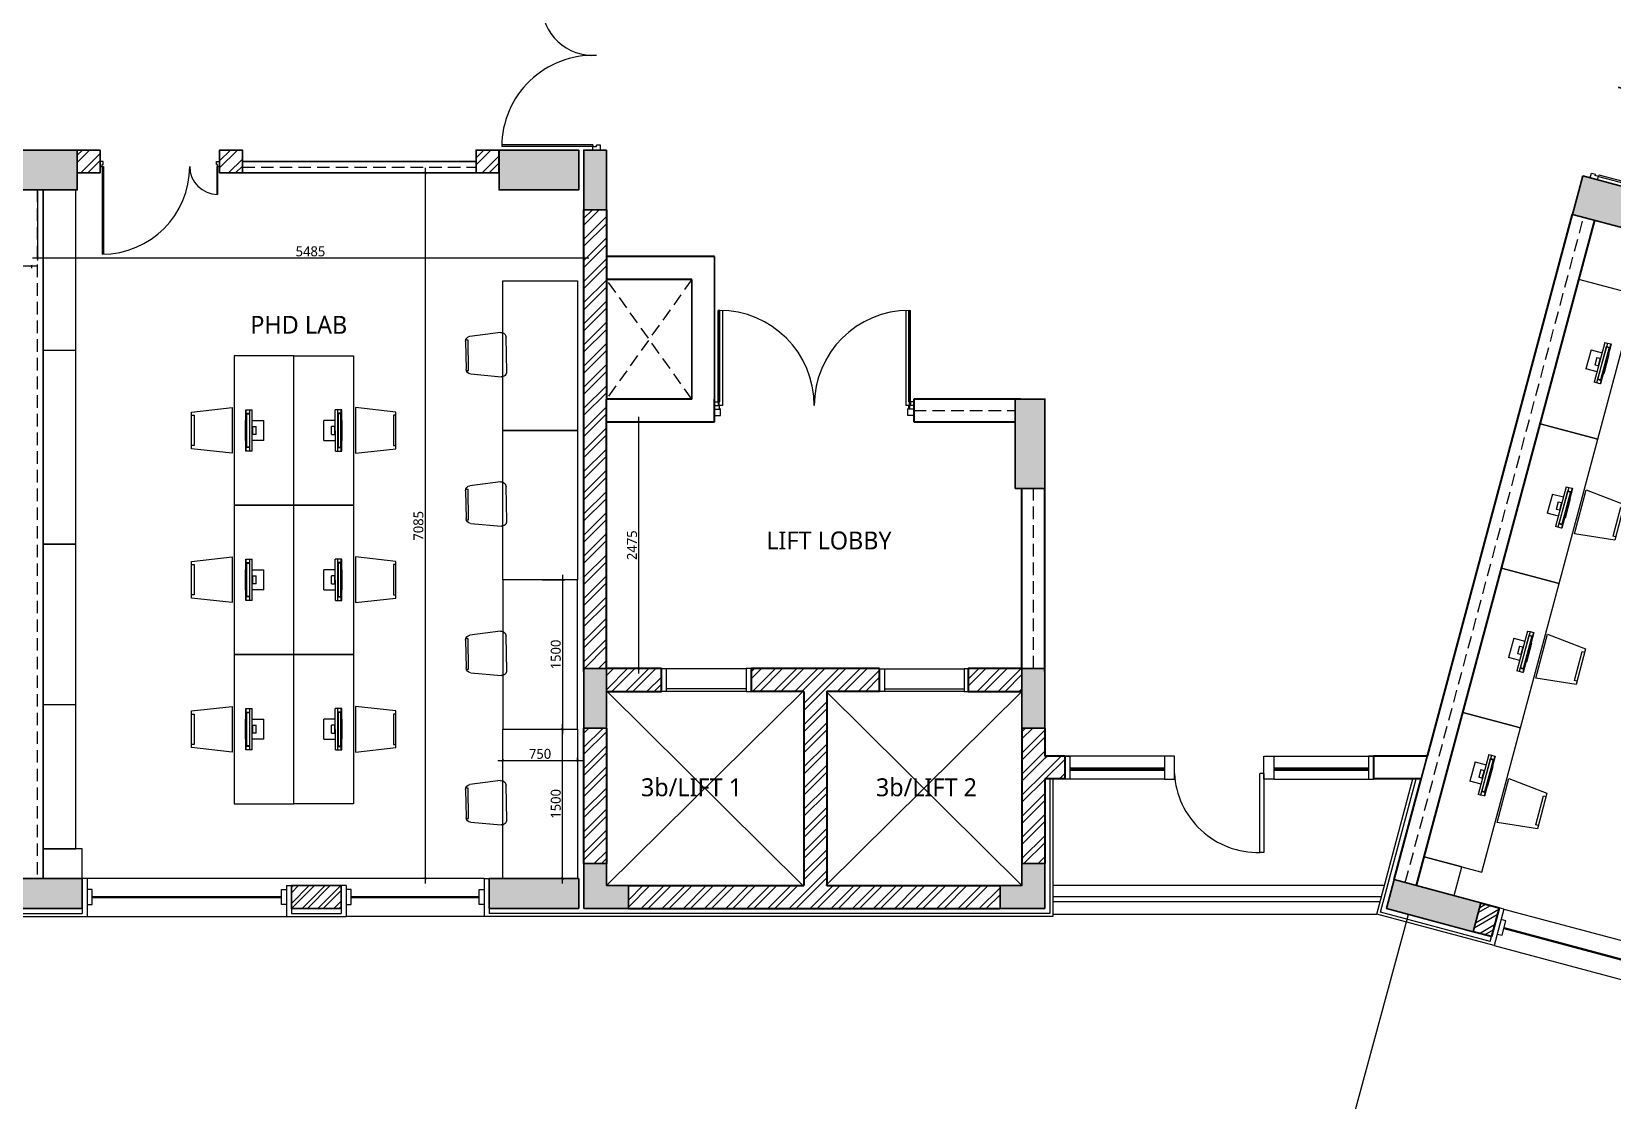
# Model space of a CAD drawing. Header units: millimetres. Extents: x 897770 to 1185420, y -692043 to -233237.
# Drawn here: x 921961 to 937830, y -518538 to -507807 of the extents above; entities that cross this region are included whole.
import ezdxf

# ---------------------------------------------------------------- set-up
doc = ezdxf.new("R2010")
doc.units = ezdxf.units.MM
doc.header["$MEASUREMENT"] = 0
doc.header["$PDMODE"] = 67
doc.linetypes.add('HIDDEN', pattern=[0.375, 0.25, -0.125])
doc.layers.get('Defpoints').update_dxf_attribs({"color": 6})
for name, color, linetype in [('A-Anno Tags', 6, 'Continuous'), ('A-Elevation', 4, 'Continuous'), ('A-Wall Patt', 8, 'Continuous'), ('A-Window', 4, 'Continuous'), ('S-Conc Patt', 9, 'Continuous')]:
    doc.layers.add(name, color=color, linetype=linetype)
for name, color, linetype, lineweight in [('A-Detail Lines', 8, 'Continuous', 25), ('A-Door', 4, 'Continuous', 9), ('A-Wall Sec', 1, 'Continuous', 30), ('A-WIN', 5, 'Continuous', 25), ('ele l', 6, 'Continuous', 15), ('elevation', 4, 'Continuous', 13), ('Fire pipe', 80, 'Continuous', 15), ('frntr', 32, 'Continuous', 13), ('I-Furniture', 34, 'Continuous', 13), ('P-SANR-FIXT', 6, 'Continuous', 9), ('S-Concrete', 40, 'Continuous', 30), ('ST CLADDING PLAN', 6, 'Continuous', 9), ('text', 7, 'Continuous', 5)]:
    doc.layers.add(name, color=color, linetype=linetype, lineweight=lineweight)
doc.styles.get("Standard").update_dxf_attribs({"font": 'trebuc.ttf'})
doc.dimstyles.new('IIITD_WD_M @ 50', dxfattribs={"dimscale": 50, "dimtxt": 2, "dimasz": 0.5, "dimexe": 0.5, "dimexo": 0.25, "dimgap": 0.3, "dimtad": 1, "dimdec": 0, "dimrnd": 1, "dimzin": 0, "dimdsep": 46, "dimtxsty": 'Standard', "dimblk": 'ARCHTICK', "dimcen": 0.2, "dimdle": 1, "dimclrd": 8, "dimclre": 9, "dimadec": 0, "dimazin": 0, "dimtfac": 1, "dimtdec": 0, "dimtofl": 0, "dimtmove": 0, "dimatfit": 0, "dimfxl": 1, "dimtolj": 1, "dimtzin": 0, "dimlwd": -1, "dimlwe": -1, "dimarcsym": 0})
pattern_1 = [(45, (686743.83, -317268.2), (-106.06602, 106.06602), []), (45, (686814.54, -317268.2), (-106.06602, 106.06602), [])]
pattern_2 = [(45, (0, -149200.5), (-106.066017, 106.066017), []), (45, (70.71, -149200.5), (-106.066017, 106.066017), [])]

# ---------------------------------------------------------------- blocks, each defined once
blk = doc.blocks.new('DW2')
at = {"layer": 'A-Door', "color": 5}
for p, q in [((43354, -198780), (43354, -197988)), ((43396, -197988), (43354, -197988)), ((43396, -197988), (43396, -198780)), ((43396, -198780), (43354, -198780))]:
    blk.add_line(p, q, dxfattribs=at)
at = {"layer": 'A-Door'}
blk.add_ellipse((43302, -197975), major_axis=(-598, 560), ratio=0.966508, start_param=0.785398, end_param=2.371094, dxfattribs=at)
at = {"layer": 'A-Window'}
for p, q in [((42396, -197813), (41396, -197813)), ((43496, -197813), (44496, -197813)), ((42396, -198043), (41396, -198043)), ((43496, -198043), (44496, -198043))]:
    blk.add_line(p, q, dxfattribs=at)
at = {"layer": 'A-Window', "color": 2, "lineweight": 60}
for p, q in [((42396, -197943), (41446, -197943)), ((43496, -197943), (44446, -197943))]:
    blk.add_line(p, q, dxfattribs=at)
at = {"layer": 'A-Window'}
for points in [[(41396, -197813), (41446, -197813), (41446, -198043), (41396, -198043)], [(44496, -197813), (44444, -197813), (44444, -198043), (44496, -198043)]]:
    blk.add_lwpolyline(points, dxfattribs=at)
for points in [[(42496, -197813), (42396, -197813), (42396, -198043), (42496, -198043)], [(43396, -197813), (43496, -197813), (43496, -198043), (43396, -198043)]]:
    blk.add_lwpolyline(points, close=True, dxfattribs=at)
blk = doc.blocks.new('Big Door Garbage')
at = {"layer": 'A-Detail Lines', "lineweight": 18}
for centre, radius, start, end in [((-12515, 128703), 515, 270, 3.8969), ((-11085, 128703), 915, 177.8078, 270)]:
    blk.add_arc(centre, radius, start, end, dxfattribs=at)
at = {"layer": 'ele l', "lineweight": 18}
for p, q in [((-12550, 128778), (-12500, 128778)), ((-12550, 128703), (-12550, 128778)), ((-12550, 128703), (-12515, 128703)), ((-12515, 128738), (-12500, 128738)), ((-12515, 128703), (-12515, 128738)), ((-12515, 128703), (-12515, 128188)), ((-12499, 128703), (-12515, 128703)), ((-12500, 128778), (-12500, 128738)), ((-12499, 128703), (-12499, 128188)), ((-11101, 128703), (-11101, 127788)), ((-11101, 128703), (-11085, 128703)), ((-11100, 128778), (-11100, 128738)), ((-11050, 128778), (-11100, 128778)), ((-11085, 128738), (-11100, 128738)), ((-11085, 128703), (-11085, 128738)), ((-11050, 128703), (-11085, 128703)), ((-11085, 128703), (-11085, 127788)), ((-11050, 128703), (-11050, 128778))]:
    blk.add_line(p, q, dxfattribs=at)
blk = doc.blocks.new('Lift Door')
at = {"layer": 'A-Door'}
for p, q in [((-15830, -5817), (-15830, -6617)), ((-15625, -6617), (-15625, -5817)), ((-15600, -6617), (-15600, -5817))]:
    blk.add_line(p, q, dxfattribs=at)
for points in [[(-15830, -5767), (-15830, -5817), (-15600, -5817), (-15600, -5767)], [(-15830, -6667), (-15830, -6617), (-15600, -6617), (-15600, -6667)]]:
    blk.add_lwpolyline(points, dxfattribs=at)
blk = doc.blocks.new('ERGEGEWRGREG')
at = {"layer": 'A-Wall Patt'}
h = blk.add_hatch(dxfattribs=at)
h.set_pattern_fill('ANSI32', color=256, scale=300, style=0)
h.set_pattern_definition([(45.000013, (-88074.36, -254660.84), (-79.549531, 79.549495), []), (45.000013, (-88021.32, -254660.84), (-79.549531, 79.549495), [])])
h.paths.add_polyline_path([(925068, -367411), (925068, -367181), (924568, -367181), (924568, -367411)])
at = {"layer": 'A-Detail Lines'}
for p, q in [((924568, -367411, 0), (924568, -367461, 0)), ((924568, -367461, 0), (925068, -367461, 0)), ((925068, -367411, 0), (925068, -367461, 0))]:
    blk.add_line(p, q, dxfattribs=at)
at = {"layer": 'A-Wall Sec', "elevation": 0}
blk.add_lwpolyline([(925068, -367181), (925068, -367411), (924568, -367411), (924568, -367181)], close=True, dxfattribs=at)
blk.add_lwpolyline([(925068, -367181), (925068, -367411), (924568, -367411), (924568, -367181)], close=True, dxfattribs=at)
at = {"layer": 'A-WIN', "color": 2, "lineweight": 40}
blk.add_line((922568, -367296), (924468, -367296, 0), dxfattribs=at)
at = {"layer": 'A-WIN', "color": 2, "lineweight": 40, "elevation": 0}
blk.add_lwpolyline([(926453, -367296), (925168, -367296)], dxfattribs=at)
blk.add_lwpolyline([(926453, -367296), (925168, -367296)], dxfattribs=at)
at = {"layer": 'A-Window'}
for p, q in [((926503, -367111, 0), (922518, -367111)), ((922518, -367491, 0), (924518, -367491, 0))]:
    blk.add_line(p, q, dxfattribs=at)
at = {"layer": 'A-Window', "elevation": 0}
for points in [[(922518, -367371), (922568, -367371), (922568, -367221), (922518, -367221)], [(924518, -367371), (924468, -367371), (924468, -367221), (924518, -367221)], [(925118, -367371), (925168, -367371), (925168, -367221), (925118, -367221)], [(926503, -367371), (926453, -367371), (926453, -367221), (926503, -367221)], [(926503, -367491), (925118, -367491)]]:
    blk.add_lwpolyline(points, dxfattribs=at)
at = {"layer": 'ST CLADDING PLAN'}
for p, q in [((922518, -367111), (922468, -367111)), ((922518, -367111, 0), (922518, -367491, 0)), ((924518, -367181, 0), (924518, -367491, 0)), ((924518, -367181, 0), (924568, -367181, 0)), ((925118, -367181, 0), (925068, -367181, 0)), ((925118, -367181, 0), (925118, -367491, 0)), ((926503, -367111, 0), (926503, -367491, 0)), ((926503, -367111, 0), (926553, -367111, 0)), ((924518, -367491, 0), (925118, -367491, 0))]:
    blk.add_line(p, q, dxfattribs=at)
blk = doc.blocks.new('ERGEWRGR')
at = {"layer": 'A-Wall Patt'}
h = blk.add_hatch(dxfattribs=at)
h.set_pattern_fill('ANSI32', color=256, scale=300, angle=345, style=0)
h.paths.add_polyline_path([(938137, -368100), (938196, -367878), (938679, -368008), (938620, -368230)])
at = {"layer": 'A-Detail Lines'}
for p, q in [((938137, -368100, 0), (938124, -368149, 0)), ((938607, -368278, 0), (938124, -368149, 0)), ((938620, -368230, 0), (938607, -368278, 0))]:
    blk.add_line(p, q, dxfattribs=at)
at = {"layer": 'A-Wall Sec', "elevation": 0}
blk.add_lwpolyline([(938196, -367878), (938137, -368100), (938620, -368230), (938679, -368008)], close=True, dxfattribs=at)
blk.add_lwpolyline([(938196, -367878), (938137, -368100), (938620, -368230), (938679, -368008)], close=True, dxfattribs=at)
at = {"layer": 'A-WIN', "color": 2, "lineweight": 40}
blk.add_line((940581, -368636, 0), (938746, -368145, 0), dxfattribs=at)
at = {"layer": 'A-WIN', "color": 2, "lineweight": 40, "elevation": 0}
blk.add_lwpolyline([(936742, -367607), (938070, -367963)], dxfattribs=at)
blk.add_lwpolyline([(936742, -367607), (938070, -367963)], dxfattribs=at)
at = {"layer": 'A-Window'}
for p, q in [((936741, -367416, 0), (940677, -368471, 0)), ((940579, -368838, 0), (938647, -368320, 0))]:
    blk.add_line(p, q, dxfattribs=at)
at = {"layer": 'A-Window', "elevation": 0}
for points in [[(936674, -367667), (936722, -367680), (936761, -367535), (936713, -367522)], [(936643, -367783), (938068, -368165)], [(938099, -368049), (938050, -368036), (938089, -367891), (938138, -367904)], [(938678, -368204), (938727, -368217), (938765, -368072), (938717, -368059)], [(940610, -368722), (940562, -368709), (940601, -368564), (940649, -368577)]]:
    blk.add_lwpolyline(points, dxfattribs=at)
at = {"layer": 'ST CLADDING PLAN'}
for p, q in [((936741, -367416, 0), (936643, -367783, 0)), ((936741, -367416, 0), (936693, -367403, 0)), ((938148, -367865, 0), (938068, -368165, 0)), ((938148, -367865, 0), (938196, -367878, 0)), ((938728, -368021, 0), (938679, -368008, 0)), ((938647, -368320, 0), (938068, -368165, 0)), ((938728, -368021, 0), (938647, -368320, 0)), ((940677, -368471, 0), (940579, -368838, 0)), ((940677, -368471, 0), (940726, -368483, 0))]:
    blk.add_line(p, q, dxfattribs=at)
blk = doc.blocks.new('ERTGWERTGWERGT')
at = {"layer": 'A-Wall Patt'}
h = blk.add_hatch(dxfattribs=at)
h.set_pattern_fill('ANSI32', color=256, scale=300, angle=345, style=0)
h.paths.add_polyline_path([(943546, -369550), (943605, -369328), (944088, -369457), (944029, -369679)])
at = {"layer": 'A-Detail Lines'}
for p, q in [((943546, -369550, 0), (943533, -369598, 0)), ((944016, -369727, 0), (943533, -369598, 0)), ((944029, -369679, 0), (944016, -369727, 0))]:
    blk.add_line(p, q, dxfattribs=at)
at = {"layer": 'A-Wall Sec', "elevation": 0}
blk.add_lwpolyline([(943605, -369328), (943546, -369550), (944029, -369679), (944088, -369457)], close=True, dxfattribs=at)
blk.add_lwpolyline([(943605, -369328), (943546, -369550), (944029, -369679), (944088, -369457)], close=True, dxfattribs=at)
at = {"layer": 'A-WIN', "color": 2, "lineweight": 40}
blk.add_line((945990, -370086, 0), (944155, -369594, 0), dxfattribs=at)
at = {"layer": 'A-WIN', "color": 2, "lineweight": 40, "elevation": 0}
blk.add_lwpolyline([(941644, -368921), (943479, -369413)], dxfattribs=at)
blk.add_lwpolyline([(941644, -368921), (943479, -369413)], dxfattribs=at)
at = {"layer": 'A-Window'}
for p, q in [((941643, -368729, 0), (946087, -369920, 0)), ((945988, -370287, 0), (944056, -369769, 0))]:
    blk.add_line(p, q, dxfattribs=at)
at = {"layer": 'A-Window', "elevation": 0}
for points in [[(941576, -368980), (941624, -368993), (941663, -368849), (941615, -368836)], [(941545, -369096), (943477, -369614)], [(943508, -369498), (943460, -369485), (943499, -369340), (943547, -369353)], [(944088, -369653), (944136, -369666), (944175, -369521), (944126, -369509)], [(946019, -370171), (945971, -370158), (946010, -370013), (946058, -370026)]]:
    blk.add_lwpolyline(points, dxfattribs=at)
at = {"layer": 'ST CLADDING PLAN'}
for p, q in [((941643, -368729, 0), (941545, -369096, 0)), ((941643, -368729, 0), (941595, -368716, 0)), ((943557, -369315, 0), (943477, -369614, 0)), ((943557, -369315, 0), (943605, -369328, 0)), ((944137, -369470, 0), (944056, -369769, 0)), ((944137, -369470, 0), (944088, -369457, 0)), ((944056, -369769, 0), (943477, -369614, 0)), ((946087, -369920, 0), (945988, -370287, 0)), ((946087, -369920, 0), (946135, -369933, 0))]:
    blk.add_line(p, q, dxfattribs=at)
blk = doc.blocks.new('WFTGRWE3TG')
at = {"layer": 'A-Wall Patt'}
h = blk.add_hatch(dxfattribs=at)
h.set_pattern_fill('ANSI32', color=256, scale=300, angle=345, style=0)
h.paths.add_polyline_path([(949438, -371129), (949498, -370906), (949015, -370777), (948955, -370999)])
at = {"layer": 'A-Detail Lines'}
for p, q in [((948955, -370999, 0), (948942, -371047, 0)), ((948942, -371047, 0), (949425, -371177, 0)), ((949438, -371129, 0), (949425, -371177, 0))]:
    blk.add_line(p, q, dxfattribs=at)
at = {"layer": 'A-Wall Sec', "elevation": 0}
blk.add_lwpolyline([(949498, -370906), (949438, -371129), (948955, -370999), (949015, -370777)], close=True, dxfattribs=at)
blk.add_lwpolyline([(949498, -370906), (949438, -371129), (948955, -370999), (949015, -370777)], close=True, dxfattribs=at)
at = {"layer": 'A-WIN', "color": 2, "lineweight": 40}
blk.add_line((947053, -370370, 0), (948888, -370862, 0), dxfattribs=at)
at = {"layer": 'A-WIN', "color": 2, "lineweight": 40, "elevation": 0}
blk.add_lwpolyline([(950893, -371399), (949564, -371043)], dxfattribs=at)
blk.add_lwpolyline([(950893, -371399), (949564, -371043)], dxfattribs=at)
at = {"layer": 'A-Window'}
for p, q in [((950989, -371233, 0), (947053, -370179, 0)), ((946954, -370546, 0), (948886, -371063, 0))]:
    blk.add_line(p, q, dxfattribs=at)
at = {"layer": 'A-Window', "elevation": 0}
for points in [[(946985, -370430), (947034, -370443), (947072, -370298), (947024, -370285)], [(948917, -370948), (948869, -370935), (948908, -370790), (948956, -370803)], [(949497, -371103), (949545, -371116), (949584, -370971), (949536, -370958)], [(950890, -371600), (949466, -371219)], [(950921, -371485), (950873, -371472), (950912, -371327), (950960, -371340)]]:
    blk.add_lwpolyline(points, dxfattribs=at)
at = {"layer": 'ST CLADDING PLAN'}
for p, q in [((947053, -370179, 0), (946954, -370546, 0)), ((947053, -370179, 0), (947004, -370166, 0)), ((948966, -370764, 0), (948886, -371063, 0)), ((948966, -370764, 0), (949015, -370777, 0)), ((949546, -370919, 0), (949466, -371219, 0)), ((949546, -370919, 0), (949498, -370906, 0)), ((948886, -371063, 0), (949466, -371219, 0)), ((950989, -371233, 0), (950890, -371600, 0)), ((950989, -371233, 0), (951037, -371246, 0))]:
    blk.add_line(p, q, dxfattribs=at)
blk = doc.blocks.new('ERGWERGWER')
at = {"layer": 'A-Door'}
for name in ['ERGEWRGR', 'ERTGWERTGWERGT', 'WFTGRWE3TG']:
    blk.add_blockref(name, (0, 0), dxfattribs=at)
blk = doc.blocks.new('ddfdfdf')
at = {"layer": 'A-Wall Patt'}
h = blk.add_hatch(dxfattribs=at)
h.set_pattern_fill('ANSI32', color=256, scale=300, angle=345, style=0)
h.paths.add_polyline_path([(936693, -367403), (936510, -367354), (936432, -367644), (936615, -367693)])
at = {"layer": 'A-Wall Sec', "lineweight": 35}
for p, q in [((936510, -367354, 0), (936693, -367403, 0)), ((936693, -367403, 0), (936615, -367693, 0)), ((936615, -367693, 0), (936432, -367644, 0))]:
    blk.add_line(p, q, dxfattribs=at)
at = {"layer": 'A-Door'}
blk.add_blockref('ERGWERGWER', (0, 0), dxfattribs=at)
blk = doc.blocks.new('block lft')
at = {"layer": 'S-Conc Patt'}
for points in [[(820565, -280341), (820565, -280741), (821365, -280741), (821365, -280341)], [(825600, -280341), (825600, -280741), (826400, -280741), (826400, -280341)], [(821415, -287956), (821415, -287656), (820515, -287656), (820515, -287956)], [(826400, -287956), (826400, -287656), (825500, -287656), (825500, -287956)]]:
    blk.add_hatch(color=256, dxfattribs=at).paths.add_polyline_path(points)
at = {"layer": 'S-Concrete'}
for points in [[(820565, -280341), (820565, -280741), (821365, -280741), (821365, -280341)], [(820515, -287656), (820515, -287956), (821415, -287956), (821415, -287656)], [(825500, -287656), (825500, -287956), (826400, -287956), (826400, -287656)]]:
    blk.add_lwpolyline(points, close=True, dxfattribs=at)
at = {"layer": 'S-Concrete', "elevation": 0}
blk.add_lwpolyline([(825600, -280341), (825600, -280741), (826400, -280741), (826400, -280341)], close=True, dxfattribs=at)
blk = doc.blocks.new('t4ww4tw3')
at = {"layer": 'S-Conc Patt'}
for points in [[(777503, -509596), (777733, -509596), (777733, -508996), (777503, -508996)], [(787533, -509255), (787430, -509642), (788203, -509849), (788306, -509462)], [(781833, -512396), (782133, -512396), (782133, -511496), (781833, -511496)], [(777503, -514801), (777733, -514801), (777733, -514201), (777503, -514201)], [(781903, -514801), (782133, -514801), (782133, -514201), (781903, -514201)], [(777503, -516611), (777953, -516611), (777953, -516381), (777733, -516381), (777733, -516161), (777503, -516161)], [(782133, -516611), (781683, -516611), (781683, -516381), (781903, -516381), (781903, -516161), (782133, -516161)], [(786432, -516844), (786510, -516554), (785640, -516321), (785563, -516611)]]:
    blk.add_hatch(color=256, dxfattribs=at).paths.add_polyline_path(points)
at = {"layer": 'S-Concrete'}
for points in [[(777733, -508996), (777503, -508996), (777503, -509596), (777733, -509596)], [(781833, -512396), (782133, -512396), (782133, -511496), (781833, -511496)], [(777733, -514201), (777503, -514201), (777503, -514801), (777733, -514801)], [(782133, -514201), (781903, -514201), (781903, -514801), (782133, -514801)], [(777503, -516611), (777953, -516611), (777953, -516381), (777733, -516381), (777733, -516161), (777503, -516161)], [(782133, -516611), (781683, -516611), (781683, -516381), (781903, -516381), (781903, -516161), (782133, -516161)], [(785640, -516321), (785563, -516611), (786432, -516844), (786510, -516554)]]:
    blk.add_lwpolyline(points, close=True, dxfattribs=at)
at = {"layer": 'S-Concrete', "elevation": 0}
blk.add_lwpolyline([(787533, -509255), (787430, -509642), (788203, -509849), (788306, -509462)], close=True, dxfattribs=at)
at = {"color": 6}
blk.add_blockref('block lft', (-48947, -228655), dxfattribs=at)
blk = doc.blocks.new('wtrtrwtw')
at = {"layer": 'A-Wall Patt'}
for p in [(921568, -367461, 0), (922468, -367411)]:
    blk.add_line(p, (922468, -367461, 0), dxfattribs=at)
at = {"layer": 'ST CLADDING PLAN'}
blk.add_line((921518, -367491, 0), (922518, -367491, 0), dxfattribs=at)
blk = doc.blocks.new('A$C3CEC27A9')
at = {"layer": 'A-Detail Lines', "lineweight": 18}
for centre, radius, start, end in [((-1181, -51), 880, 270, 0), ((-21, -51), 280, 180, 270)]:
    blk.add_arc(centre, radius, start, end, dxfattribs=at)
at = {"layer": 'A-Door', "lineweight": 18}
for p, q in [((-1181, -51), (-1181, -931)), ((-1181, -51), (-1166, -51)), ((-1166, -51), (-1166, -931)), ((-30, -51), (-30, -331)), ((-30, -51), (-21, -51)), ((-21, -51), (-21, -331))]:
    blk.add_line(p, q, dxfattribs=at)
at = {"layer": 'A-Door'}
for points in [[(-1181, -51), (-1181, -31), (-1171, -31), (-1171, -1), (-1201, -1), (-1201, -51), (-1181, -51)], [(-21, -51), (-21, -31), (-31, -31), (-31, -1), (-1, -1), (-1, -51), (-21, -51)]]:
    blk.add_lwpolyline(points, dxfattribs=at)
blk = doc.blocks.new('Double Shutter-Double Panel - 2000 x 2100 mm-40-03_ff')
at = {"layer": 'A-Anno Tags'}
for p, q in [((-955, 50), (-955, 1005)), ((-920, 1005), (-920, 50)), ((920, 1005), (920, 50)), ((955, 50), (955, 1005)), ((-1000, 50), (-955, 50)), ((-1000, 50), (-1000, -50)), ((-920, 50), (-955, 50)), ((-955, 50), (-955, 15)), ((-955, 15), (-940, 15)), ((-940, -50), (-940, 15)), ((955, 50), (920, 50)), ((955, 15), (940, 15)), ((940, -50), (940, 15)), ((955, 50), (955, 15)), ((1000, 50), (955, 50)), ((1000, 50), (1000, -50)), ((-1000, -50), (-940, -50)), ((1000, -50), (940, -50))]:
    blk.add_line(p, q, dxfattribs=at)
at = {"layer": 'A-Door'}
for centre, start, end in [((-955, 50), 0, 90), ((955, 50), 90, 180)]:
    blk.add_arc(centre, 955, start, end, dxfattribs=at)
blk = doc.blocks.new('A$C6DB55BC6')
at = {"layer": 'I-Furniture'}
for p, q in [((-105, 156), (73, 407)), ((147, 416), (406, 186)), ((-108, 98), (-91, 117)), ((110, -95), (-98, 90)), ((-91, 117), (137, -85)), ((406, 112), (177, -95)), ((137, -85), (120, -104))]:
    blk.add_line(p, q, dxfattribs=at)
for centre, start, end in [((114, 378), 48.3715, 144.6126), ((372, 149), 312.1304, 48.3715), ((-65, 127), 144.6126, 228.3715), ((144, -58), 228.3715, 312.1304)]:
    blk.add_arc(centre, 50, start, end, dxfattribs=at)
blk = doc.blocks.new('_ArchTick')
at = {"color": 0, "linetype": 'ByBlock', "const_width": 0.15}
blk.add_lwpolyline([(-0.5, -0.5), (0.5, 0.5)], dxfattribs=at)
blk = doc.blocks.new('*D1130')
at = {"layer": 'Defpoints', "color": 0, "transparency": 16777216}
for p in [(926690, -515125), (927440, -515125), (927440, -515125)]:
    blk.add_point(p, dxfattribs=at)
at = {"layer": 'P-SANR-FIXT', "color": 9, "transparency": 16777216}
for p, q in [((926690, -515125), (926690, -515100)), ((927440, -515125), (927440, -515100))]:
    blk.add_line(p, q, dxfattribs=at)
at = {"layer": 'P-SANR-FIXT', "color": 8, "transparency": 16777216}
blk.add_line((926640, -515125), (927490, -515125), dxfattribs=at)
at = {"layer": 'P-SANR-FIXT', "color": 8, "transparency": 16777216, "xscale": 25, "yscale": 25, "zscale": 25, "rotation": 180}
blk.add_blockref('_ArchTick', (926690, -515125), dxfattribs=at)
at = {"layer": 'P-SANR-FIXT', "color": 8, "transparency": 16777216, "xscale": 25, "yscale": 25, "zscale": 25}
blk.add_blockref('_ArchTick', (927440, -515125), dxfattribs=at)
at = {"layer": 'P-SANR-FIXT', "color": 0, "transparency": 16777216, "insert": (927065, -515059), "char_height": 100, "attachment_point": 5}
blk.add_mtext('\\A1;750', dxfattribs=at)
blk = doc.blocks.new('*D1131')
at = {"layer": 'Defpoints', "color": 0, "transparency": 16777216}
for p in [(927079, -514811), (927289, -514811), (927079, -516311)]:
    blk.add_point(p, dxfattribs=at)
at = {"layer": 'P-SANR-FIXT', "color": 8, "transparency": 16777216}
blk.add_line((927289, -516361), (927289, -514761), dxfattribs=at)
at = {"layer": 'P-SANR-FIXT', "color": 9, "transparency": 16777216}
for p, q in [((927091, -514811), (927314, -514811)), ((927091, -516311), (927314, -516311))]:
    blk.add_line(p, q, dxfattribs=at)
at = {"layer": 'P-SANR-FIXT', "color": 8, "transparency": 16777216, "xscale": 25, "yscale": 25, "zscale": 25}
for p, rotation in [((927289, -514811), 90), ((927289, -516311), 270)]:
    blk.add_blockref('_ArchTick', p, dxfattribs=dict(at, rotation=rotation))
at = {"layer": 'P-SANR-FIXT', "color": 0, "transparency": 16777216, "insert": (927223, -515561), "char_height": 100, "attachment_point": 5, "rotation": 90}
blk.add_mtext('\\A1;1500', dxfattribs=at)
blk = doc.blocks.new('*D1129')
at = {"layer": 'Defpoints', "color": 0, "transparency": 16777216}
for p in [(927079, -513311), (927079, -514811), (927289, -514811)]:
    blk.add_point(p, dxfattribs=at)
at = {"layer": 'P-SANR-FIXT', "color": 9, "transparency": 16777216}
for p, q in [((927091, -513311), (927314, -513311)), ((927091, -514811), (927314, -514811))]:
    blk.add_line(p, q, dxfattribs=at)
at = {"layer": 'P-SANR-FIXT', "color": 8, "transparency": 16777216}
blk.add_line((927289, -513261), (927289, -514861), dxfattribs=at)
at = {"layer": 'P-SANR-FIXT', "color": 8, "transparency": 16777216, "xscale": 25, "yscale": 25, "zscale": 25}
for p, rotation in [((927289, -513311), 90), ((927289, -514811), 270)]:
    blk.add_blockref('_ArchTick', p, dxfattribs=dict(at, rotation=rotation))
at = {"layer": 'P-SANR-FIXT', "color": 0, "transparency": 16777216, "insert": (927223, -514061), "char_height": 100, "attachment_point": 5, "rotation": 90}
blk.add_mtext('\\A1;1500', dxfattribs=at)
blk = doc.blocks.new('TFT Monitor - TFT Monitor-55-Level 1')
at = {"layer": 'A-Detail Lines'}
for p, q in [((-35, 31), (-35, 35)), ((-35, 35), (380, 35)), ((-35, -4), (-35, 31)), ((-35, 31), (-35, 31)), ((-35, 31), (380, 31)), ((-35, 31), (380, 31)), ((0, 28), (345, 28)), ((0, -2), (0, 28)), ((5, 25), (0, 28)), ((5, -2), (5, 25)), ((5, 25), (340, 25)), ((72, 35), (72, 40)), ((72, 40), (272, 40)), ((272, 40), (272, 35)), ((345, 28), (340, 25)), ((340, 25), (340, -2)), ((345, 28), (345, -2)), ((380, 35), (380, 31)), ((380, 31), (380, 31)), ((380, 31), (380, -4)), ((-35, -29), (-35, -4)), ((-35, -4), (380, -4)), ((-35, -29), (380, -29)), ((345, -2), (0, -2)), ((72, -145), (72, -29)), ((72, -145), (272, -145)), ((132, -35), (132, -30)), ((132, -67), (132, -35)), ((132, -35), (212, -35)), ((132, -67), (212, -67)), ((212, -30), (212, -35)), ((212, -35), (212, -67)), ((272, -29), (272, -145)), ((380, -4), (380, -29))]:
    blk.add_line(p, q, dxfattribs=at)
blk = doc.blocks.new('Chair Student - Medium - Chair Student - Medium-54-Level 1')
for p, q in [((-229, 254), (229, 254)), ((-184, -152), (-229, 254)), ((229, 254), (184, -152)), ((184, -152), (-184, -152)), ((-152, -152), (-152, -127)), ((-152, -127), (152, -127)), ((152, -127), (152, -152))]:
    blk.add_line(p, q)
blk = doc.blocks.new('*D1936')
at = {"layer": 'Defpoints', "color": 0, "transparency": 16777216}
for p in [(913452, -510138), (921960, -510138), (921960, -510158)]:
    blk.add_point(p, dxfattribs=at)
at = {"layer": 'P-SANR-FIXT', "color": 8, "transparency": 16777216}
blk.add_line((913402, -510158), (922010, -510158), dxfattribs=at)
at = {"layer": 'P-SANR-FIXT', "color": 9, "transparency": 16777216}
for p, q in [((913452, -510151), (913452, -510183)), ((921960, -510151), (921960, -510183))]:
    blk.add_line(p, q, dxfattribs=at)
at = {"layer": 'P-SANR-FIXT', "color": 8, "transparency": 16777216, "xscale": 25, "yscale": 25, "zscale": 25, "rotation": 180}
blk.add_blockref('_ArchTick', (913452, -510158), dxfattribs=at)
at = {"layer": 'P-SANR-FIXT', "color": 8, "transparency": 16777216, "xscale": 25, "yscale": 25, "zscale": 25}
blk.add_blockref('_ArchTick', (921960, -510158), dxfattribs=at)
at = {"layer": 'P-SANR-FIXT', "color": 0, "transparency": 16777216, "insert": (917706, -510067), "char_height": 150, "attachment_point": 5}
blk.add_mtext('\\A1;8508', dxfattribs=at)
blk = doc.blocks.new('*D2161')
at = {"layer": 'Defpoints', "color": 0, "transparency": 16777216}
for p in [(922018, -509396, 0), (927503, -509396), (927503, -510080)]:
    blk.add_point(p, dxfattribs=at)
at = {"layer": 'P-SANR-FIXT', "color": 9, "transparency": 16777216}
for p, q in [((922018, -509409), (922018, -510105)), ((927503, -509409), (927503, -510105))]:
    blk.add_line(p, q, dxfattribs=at)
at = {"layer": 'P-SANR-FIXT', "color": 8, "transparency": 16777216}
blk.add_line((921968, -510080), (927553, -510080), dxfattribs=at)
at = {"layer": 'P-SANR-FIXT', "color": 8, "transparency": 16777216, "xscale": 25, "yscale": 25, "zscale": 25, "rotation": 180}
blk.add_blockref('_ArchTick', (922018, -510080), dxfattribs=at)
at = {"layer": 'P-SANR-FIXT', "color": 8, "transparency": 16777216, "xscale": 25, "yscale": 25, "zscale": 25}
blk.add_blockref('_ArchTick', (927503, -510080), dxfattribs=at)
at = {"layer": 'P-SANR-FIXT', "color": 0, "transparency": 16777216, "insert": (924760, -510014), "char_height": 100, "attachment_point": 5}
blk.add_mtext('\\A1;5485', dxfattribs=at)
blk = doc.blocks.new('*D2162')
at = {"layer": 'Defpoints', "color": 0, "transparency": 16777216}
for p in [(926423, -509226), (925910, -516311), (926423, -516311, 0)]:
    blk.add_point(p, dxfattribs=at)
at = {"layer": 'P-SANR-FIXT', "color": 9, "transparency": 16777216}
for p, q in [((926410, -509226), (925885, -509226)), ((926410, -516311), (925885, -516311))]:
    blk.add_line(p, q, dxfattribs=at)
at = {"layer": 'P-SANR-FIXT', "color": 8, "transparency": 16777216}
blk.add_line((925910, -509176), (925910, -516361), dxfattribs=at)
at = {"layer": 'P-SANR-FIXT', "color": 8, "transparency": 16777216, "xscale": 25, "yscale": 25, "zscale": 25}
for p, rotation in [((925910, -509226), 90), ((925910, -516311), 270)]:
    blk.add_blockref('_ArchTick', p, dxfattribs=dict(at, rotation=rotation))
at = {"layer": 'P-SANR-FIXT', "color": 0, "transparency": 16777216, "insert": (925844, -512769), "char_height": 100, "attachment_point": 5, "rotation": 90}
blk.add_mtext('\\A1;7085', dxfattribs=at)
blk = doc.blocks.new('*D2165')
at = {"layer": 'Defpoints', "color": 0, "transparency": 16777216}
for p in [(927738, -511726), (927738, -514201), (928054, -514201)]:
    blk.add_point(p, dxfattribs=at)
at = {"layer": 'P-SANR-FIXT', "color": 9, "transparency": 16777216}
for p, q in [((927750, -511726), (928079, -511726)), ((927750, -514201), (928079, -514201))]:
    blk.add_line(p, q, dxfattribs=at)
at = {"layer": 'P-SANR-FIXT', "color": 8, "transparency": 16777216}
blk.add_line((928054, -511676), (928054, -514251), dxfattribs=at)
at = {"layer": 'P-SANR-FIXT', "color": 8, "transparency": 16777216, "xscale": 25, "yscale": 25, "zscale": 25}
for p, rotation in [((928054, -511726), 90), ((928054, -514201), 270)]:
    blk.add_blockref('_ArchTick', p, dxfattribs=dict(at, rotation=rotation))
at = {"layer": 'P-SANR-FIXT', "color": 0, "transparency": 16777216, "insert": (927988, -512964), "char_height": 100, "attachment_point": 5, "rotation": 90}
blk.add_mtext('\\A1;2475', dxfattribs=at)

msp = doc.modelspace()

# ---------------------------------------------------------------- hatches: boundary and pattern name
at = {"layer": 'A-Wall Patt'}
h = msp.add_hatch(dxfattribs=at)
h.set_pattern_fill('ANSI32', color=256, scale=400, style=0)
h.paths.add_polyline_path([(922647.5, -508996.1), (922417.5, -508996.1), (922417.5, -509226.1), (922647.5, -509226.1)])
h = msp.add_hatch(dxfattribs=at)
h.set_pattern_fill('ANSI32', color=256, scale=400, style=0)
h.paths.add_polyline_path([(924077.5, -508996.1), (923847.5, -508996.1), (923847.5, -509111.1), (923847.5, -509111.1), (923847.5, -509161.1), (923847.5, -509161.1), (923847.5, -509226.1), (924077.5, -509226.1)])
h = msp.add_hatch(dxfattribs=at)
h.set_pattern_fill('ANSI32', color=256, scale=400, style=0)
h.paths.add_polyline_path([(926652.6, -508996.1), (926422.6, -508996.1), (926422.6, -509226.1), (926652.6, -509226.1)])
h = msp.add_hatch(dxfattribs=at)
h.set_pattern_fill('ANSI32', color=256, scale=400, style=0)
h.set_pattern_definition(pattern_1)
h.paths.add_polyline_path([(927502.6, -509596.1), (927502.6, -509388.6), (927502.5, -509388.6), (927502.5, -514201), (927732.5, -514201), (927732.6, -509593.7)])
h = msp.add_hatch(dxfattribs=at)
h.set_pattern_fill('ANSI32', color=256, scale=400, style=0)
h.set_pattern_definition(pattern_2)
h.paths.add_polyline_path([(928282.5, -514201.1), (927737.5, -514201.1), (927737.5, -514431.1), (928282.5, -514431.1)])
h = msp.add_hatch(dxfattribs=at)
h.set_pattern_fill('ANSI32', color=256, scale=400, style=0)
h.set_pattern_definition(pattern_2)
h.paths.add_polyline_path([(930472.5, -514201.1), (929182.5, -514201.1), (929182.5, -514431.1), (929712.5, -514431.1), (929712.5, -516381.1), (927952.5, -516381.1), (927952.5, -516611.1), (931682.5, -516611.1), (931682.5, -516381.1), (929942.5, -516381.1), (929942.5, -514431.1), (930472.5, -514431.1)])
h = msp.add_hatch(dxfattribs=at)
h.set_pattern_fill('ANSI32', color=256, scale=400, style=0)
h.set_pattern_definition(pattern_1)
h.paths.add_polyline_path([(931902.5, -514431.1), (931902.5, -514201.1), (931372.5, -514201.1), (931372.5, -514431.1)])
h = msp.add_hatch(dxfattribs=at)
h.set_pattern_fill('ANSI32', color=256, scale=400, style=0)
h.paths.add_polyline_path([(927732.5, -514801), (927502.5, -514801), (927502.5, -516161.1), (927732.5, -516161.1)])
h = msp.add_hatch(dxfattribs=at)
h.set_pattern_fill('ANSI32', color=256, scale=400, style=0)
h.paths.add_polyline_path([(932132.5, -514801), (931902.5, -514801), (931902.5, -516161.1), (932132.5, -516161.1)])
h = msp.add_hatch(dxfattribs=at)
h.set_pattern_fill('ANSI32', color=256, scale=400, style=0)
h.paths.add_polyline_path([(932332.6, -515080.9), (932132.5, -515080.9), (932132.5, -515310.9), (932332.6, -515310.9)])

# ---------------------------------------------------------------- linework, layer by layer
at = {"layer": 'A-Detail Lines'}
for p, q in [((927732.5, -516381.1, 0), (929702.5, -514431.1)), ((929702.5, -516381.1), (927737.5, -514431.1)), ((929932.6, -516381.1, 0), (931902.5, -514431.1)), ((931902.5, -516381.1), (929937.5, -514431.1))]:
    msp.add_line(p, q, dxfattribs=at)
at = {"layer": 'A-Detail Lines', "elevation": 0}
msp.add_lwpolyline([(961960.1, -517990.2), (959385.1, -527600.2), (937840.7, -524187.8), (934575.4, -524187.8), (934591.7, -521058.1), (935784.7, -516670.6)], dxfattribs=at)
at = {"layer": 'A-Wall Patt'}
for p, q in [((932182.5, -515310.9), (932182.5, -516661.2)), ((935501.3, -516646.4, 0), (935859.2, -515310.9)), ((926552.6, -516611.1), (926552.6, -516661.2, 0)), ((932182.5, -516661.2, 0), (926552.6, -516661.2, 0)), ((936602.5, -516941.5, 0), (935501.3, -516646.4, 0)), ((936602.5, -516941.5, 0), (936615.4, -516893.2, 0))]:
    msp.add_line(p, q, dxfattribs=at)
at = {"layer": 'A-Wall Sec'}
for p, q in [((922075, -509396.1, 0), (922075, -516311.1, 0)), ((935640.2, -516321.3), (937430, -509641.8, 0)), ((935862.4, -516380.8), (937652.1, -509701.3, 0)), ((928817.5, -511496.1), (928817.5, -510066.1)), ((928587.5, -511496.1), (928587.5, -510296.1))]:
    msp.add_line(p, q, dxfattribs=at)
at = {"layer": 'A-Wall Sec', "lineweight": 35}
for p, q in [((927502.6, -509596.1, 0), (927502.5, -514231.1)), ((927732.5, -509596.1), (927732.5, -511496.1)), ((935862.4, -516380.8), (937652.1, -509701.3)), ((935972.5, -515080.9), (937430, -509641.8)), ((928817.5, -510066.1), (927732.5, -510066.1)), ((928587.5, -510296.1), (927732.5, -510296.1)), ((927732.5, -514201.1), (927732.5, -511496.1)), ((928587.5, -511496.1), (927732.5, -511496.1)), ((928817.5, -511726.1), (928817.5, -511496.1)), ((931887.5, -511496.1), (930817.5, -511496.1)), ((930817.5, -511496.1), (930817.5, -511726.1)), ((927737.5, -511726.1), (928817.5, -511726.1)), ((930817.5, -511726.1), (931832.5, -511726.1)), ((931902.5, -514201.1), (931902.5, -512396.1)), ((932132.5, -514231.1), (932132.5, -512396.1)), ((928282.5, -514201.1), (927732.5, -514201.1)), ((928282.5, -514431.1), (928282.5, -514201.1)), ((930472.5, -514201.1), (929182.5, -514201.1)), ((929182.5, -514201.1), (929182.5, -514431.1)), ((930472.5, -514431.1), (930472.5, -514201.1)), ((931362.5, -514201.1), (931362.5, -514431.1)), ((931902.5, -514201.1), (931362.5, -514201.1)), ((927737.5, -514431.1), (928282.5, -514431.1)), ((929712.5, -514431.1), (929182.5, -514431.1)), ((929712.5, -514431.1), (929712.5, -516381.1, 0)), ((930472.5, -514431.1), (929942.5, -514431.1)), ((929942.5, -514431.1), (929942.5, -516381.1, 0)), ((931362.5, -514431.1), (931902.5, -514431.1)), ((932332.6, -515080.9), (932132.5, -515080.9)), ((932332.6, -515080.9), (932332.6, -515310.9)), ((935972.5, -515080.9), (935432.6, -515080.9)), ((932332.6, -515310.9), (932132.5, -515310.9)), ((935910.9, -515310.9), (935432.6, -515310.9)), ((935640.2, -516321.3), (935910.9, -515310.9))]:
    msp.add_line(p, q, dxfattribs=at)
at = {"layer": 'A-Wall Sec'}
msp.add_lwpolyline([(922647.5, -509226.1), (922417.5, -509226.1), (922417.5, -508996.1), (922647.5, -508996.1)], close=True, dxfattribs=at)
msp.add_lwpolyline([(924077.5, -509226.1), (923847.5, -509226.1), (923847.5, -508996.1), (924077.5, -508996.1), (924077.5, -509226.1)], dxfattribs=at)
at = {"layer": 'A-Wall Sec', "elevation": 0}
for points in [[(926652.6, -509226.1), (926422.6, -509226.1), (926422.6, -508996.1), (926652.6, -508996.1), (926652.6, -509226.1)], [(924077.5, -509226.1), (924077.5, -509226.1), (926422.6, -509226.1), (926422.6, -509111.1), (924077.5, -509111.1)]]:
    msp.add_lwpolyline(points, dxfattribs=at)
at = {"layer": 'A-Wall Sec', "lineweight": 35, "elevation": 0}
for points in [[(927502.5, -514801), (927502.5, -516161.1)], [(927732.5, -514801), (927732.5, -516161.1)], [(931902.5, -514801), (931902.5, -516161.1)], [(932132.5, -514801), (932132.5, -515080.9)], [(932132.5, -515310.9), (932132.5, -516161.1)], [(927952.5, -516381.1), (929712.5, -516381.1)], [(929942.5, -516381.1), (931682.5, -516381.1)], [(927952.5, -516611.1), (931682.5, -516611.1)]]:
    msp.add_lwpolyline(points, dxfattribs=at)
at = {"layer": 'A-Wall Sec', "lineweight": 35}
msp.add_lwpolyline([(935432.6, -515080.9), (935432.6, -515310.9)], dxfattribs=at)
at = {"layer": 'A-Window', "linetype": 'HIDDEN', "ltscale": 500}
for p, q in [((924077.5, -509168.6), (926422.6, -509168.6)), ((922017.5, -509396.1, 0), (922017.5, -516311.1, 0)), ((935751.3, -516351.1), (937541, -509671.6, 0)), ((928587.5, -511496.1), (927732.5, -510296.1)), ((928587.5, -510296.1), (927732.6, -511496.1, 0)), ((930817.5, -511611.1), (931832.5, -511611.1, 0)), ((932017.5, -514201, 0), (932017.6, -512396.1))]:
    msp.add_line(p, q, dxfattribs=at)
at = {"layer": 'ele l', "lineweight": 18}
for p, q in [((928852.6, -511523.4), (928852.6, -510605.9)), ((928868.8, -510606.1), (928852.6, -510605.9)), ((928868.8, -511523.4), (928868.8, -510606.1)), ((930766.3, -510606.1), (930782.4, -510605.9)), ((930766.3, -511523.4), (930766.3, -510606.1)), ((930782.4, -511523.4), (930782.4, -510605.9)), ((928817.6, -511523.4), (928852.6, -511523.4)), ((928817.6, -511523.4), (928817.6, -511598.4)), ((928817.6, -511598.4), (928867.6, -511598.4)), ((928852.6, -511523.4), (928852.6, -511558.4)), ((928868.8, -511523.4), (928852.6, -511523.4)), ((928852.6, -511558.4), (928867.6, -511558.4)), ((928867.6, -511598.4), (928867.6, -511558.4)), ((930766.3, -511523.4), (930782.4, -511523.4)), ((930782.4, -511558.4), (930767.4, -511558.4)), ((930767.4, -511598.4), (930767.4, -511558.4)), ((930817.4, -511598.4), (930767.4, -511598.4)), ((930782.4, -511523.4), (930782.4, -511558.4)), ((930817.4, -511523.4), (930782.4, -511523.4)), ((930817.4, -511523.4), (930817.4, -511598.4))]:
    msp.add_line(p, q, dxfattribs=at)
at = {"layer": 'ele l', "ltscale": 0.5}
for p, q in [((932212.5, -516490.4), (935512.1, -516490.4)), ((932212.5, -516540.4), (935498.7, -516540.4))]:
    msp.add_line(p, q, dxfattribs=at)
at = {"layer": 'elevation', "ltscale": 0.5}
for p, q in [((932212.5, -516375.4), (935542.9, -516375.4)), ((932212.5, -516667.6, 0), (935464.6, -516667.6))]:
    msp.add_line(p, q, dxfattribs=at)
at = {"layer": 'Fire pipe', "elevation": 0}
for points in [[(922075, -516011), (922075, -516311), (922467.5, -516311), (922467.5, -516011.1), (922075, -516011.1)], [(935940, -516091), (935862.3, -516380.8), (936240.9, -516482.3), (936318.5, -516192.5), (935940, -516091)]]:
    msp.add_lwpolyline(points, dxfattribs=at)
at = {"layer": 'frntr'}
for p, q in [((922405, -511009.8), (922075, -511009.8)), ((937684.2, -511899.7, 0), (937104.7, -511744.4, 0)), ((922405, -514567.3, 0), (922075, -514567.3, 0))]:
    msp.add_line(p, q, dxfattribs=at)
msp.add_lwpolyline([(922075, -512953.6), (922405, -512953.6), (922405, -509396.1), (922075, -509396.1)], close=True, dxfattribs=at)
at = {"layer": 'frntr', "elevation": 0}
for points in [[(937684.2, -511899.7), (938072.4, -510450.8), (937492.9, -510295.5), (937104.7, -511744.4)], [(923992.5, -511061.1), (923992.5, -512561.1), (924592.5, -512561.1), (924592.5, -511061.1)], [(925192.5, -511061.1), (925192.5, -512561.1), (924592.5, -512561.1), (924592.5, -511061.1)], [(937296, -513348.5), (937684.2, -511899.7), (937104.7, -511744.4), (936716.4, -513193.3)], [(923992.5, -512561.1), (923992.5, -514061.1), (924592.5, -514061.1), (924592.5, -512561.1)], [(925192.5, -512561.1), (925192.5, -514061.1), (924592.5, -514061.1), (924592.5, -512561.1)], [(922075, -516011.1), (922405, -516011.1), (922405, -512953.6), (922075, -512953.6)], [(936907.8, -514797.4), (937296, -513348.5), (936716.4, -513193.3), (936328.2, -514642.2)], [(923992.5, -514061.1), (923992.5, -515561.1), (924592.5, -515561.1), (924592.5, -514061.1)], [(925192.5, -514061.1), (925192.5, -515561.1), (924592.5, -515561.1), (924592.5, -514061.1)], [(936519.6, -516246.3), (936907.8, -514797.4), (936328.2, -514642.2), (935940, -516091)]]:
    msp.add_lwpolyline(points, close=True, dxfattribs=at)
at = {"layer": 'I-Furniture', "elevation": 0}
for points in [[(926690.1, -511811.1), (926690.1, -510311.1), (927440.1, -510311.1), (927440.1, -511811.1)], [(926690.1, -513311.1), (926690.1, -511811.1), (927440.1, -511811.1), (927440.1, -513311.1)], [(926690.1, -513311.1), (926690.1, -514811.1), (927440.1, -514811.1), (927440.1, -513311.1)], [(926690.1, -516311.1), (926690.1, -514811.1), (927440.1, -514811.1), (927440.1, -516311.1)]]:
    msp.add_lwpolyline(points, close=True, dxfattribs=at)
at = {"layer": 'ST CLADDING PLAN'}
for p, q in [((932212.5, -515310.9), (932212.5, -516691.2)), ((935464.6, -516667.6), (935828.1, -515310.9)), ((932212.5, -516691.2), (926502.6, -516691.2, 0)), ((936643, -516983.4, 0), (935464.6, -516667.6, 0))]:
    msp.add_line(p, q, dxfattribs=at)

# ---------------------------------------------------------------- block references
at = {"layer": 'A-Detail Lines', "rotation": 270}
msp.add_blockref('Big Door Garbage', (798892.6, -520046.1, 0), dxfattribs=at)
at = {"layer": 'A-Detail Lines', "xscale": -1, "rotation": 75.02513084102837}
msp.add_blockref('Big Door Garbage', (1059157.2, -553225.6), dxfattribs=at)
at = {"layer": 'A-Door'}
for name, p in [('A$C3CEC27A9', (923848.7, -509110.4)), ('Double Shutter-Double Panel - 2000 x 2100 mm-40-03_ff', (929817.5, -511611.1)), ('ERGEGEWRGREG', (0, -149200.5))]:
    msp.add_blockref(name, p, dxfattribs=at)
at = {"layer": 'A-Door', "xscale": -1, "rotation": 89.9999999999967}
for p in [(922515.3, -530031.1), (924705.3, -530034.1)]:
    msp.add_blockref('Lift Door', p, dxfattribs=at)
at = {"layer": 'A-Elevation'}
msp.add_blockref('ddfdfdf', (0, -149200.5), dxfattribs=at)
at = {"layer": 'A-Wall Sec'}
msp.add_blockref('DW2', (890936.4, -317268.1), dxfattribs=at)
at = {"layer": 'ele l'}
msp.add_blockref('wtrtrwtw', (0, -149200.5, 0), dxfattribs=at)
at = {"layer": 'frntr'}
for name, p, rotation in [('TFT Monitor - TFT Monitor-55-Level 1', (937774.3, -510968.8, 0), 255.0004211641054), ('Chair Student - Medium - Chair Student - Medium-54-Level 1', (923718.9, -511811.1, 0), 270.0004211641054), ('TFT Monitor - TFT Monitor-55-Level 1', (924146.4, -511983.6, 0), 90.00042116410536), ('TFT Monitor - TFT Monitor-55-Level 1', (937386.1, -512417.7, 0), 255.0004211641054), ('Chair Student - Medium - Chair Student - Medium-54-Level 1', (937754.4, -512694.9, 0), 75.00042116410538), ('Chair Student - Medium - Chair Student - Medium-54-Level 1', (923718.9, -513311.1, 0), 270.0004211641054), ('TFT Monitor - TFT Monitor-55-Level 1', (924146.4, -513483.6, 0), 90.00042116410536), ('TFT Monitor - TFT Monitor-55-Level 1', (936997.9, -513866.5, 0), 255.0004211641054), ('Chair Student - Medium - Chair Student - Medium-54-Level 1', (937366.2, -514143.8, 0), 75.00042116410538), ('Chair Student - Medium - Chair Student - Medium-54-Level 1', (923718.9, -514811.1, 0), 270.0004211641054), ('TFT Monitor - TFT Monitor-55-Level 1', (924146.4, -514983.6, 0), 90.00042116410536), ('TFT Monitor - TFT Monitor-55-Level 1', (936609.6, -515106.2, 0), 255.0004211641054), ('Chair Student - Medium - Chair Student - Medium-54-Level 1', (936978, -515592.7, 0), 75.00042116410538)]:
    msp.add_blockref(name, p, dxfattribs=dict(at, rotation=rotation))
at = {"layer": 'frntr', "xscale": -1}
for name, p, rotation in [('TFT Monitor - TFT Monitor-55-Level 1', (925038.6, -511983.6, 0), 270.0004211640666), ('Chair Student - Medium - Chair Student - Medium-54-Level 1', (925466.2, -511811.1, 0), 90.00042116410536), ('TFT Monitor - TFT Monitor-55-Level 1', (925038.6, -513483.6, 0), 270.0004211641053), ('Chair Student - Medium - Chair Student - Medium-54-Level 1', (925466.2, -513311.1, 0), 90.00042116410536), ('TFT Monitor - TFT Monitor-55-Level 1', (925038.6, -514983.6, 0), 270.0004211641053), ('Chair Student - Medium - Chair Student - Medium-54-Level 1', (925466.2, -514811.1, 0), 90.00042116410536)]:
    msp.add_blockref(name, p, dxfattribs=dict(at, rotation=rotation))
at = {"layer": 'I-Furniture', "xscale": -1, "rotation": 229.4759563264652}
for p in [(926318.2, -511063.4), (926318.2, -512563.4), (926318.2, -514063.4), (926318.2, -515563.4)]:
    msp.add_blockref('A$C6DB55BC6', p, dxfattribs=at)
at = {"layer": 'S-Concrete', "color": 6}
msp.add_blockref('t4ww4tw3', (150000, 0), dxfattribs=at)

# ---------------------------------------------------------------- texts
at = {"layer": 'A-Anno Tags', "char_height": 180, "attachment_point": 5}
for s, insert in [('3b/LIFT 1', (928585.1, -515395.4)), ('3b/LIFT 2', (930943.6, -515395.4))]:
    msp.add_mtext(s, dxfattribs=dict(at, insert=insert))
at = {"layer": 'text', "char_height": 180, "attachment_point": 5}
for s, insert in [('PHD LAB', (924642.4, -510751.1, 0)), ('LIFT LOBBY ', (929965, -512917.5)), ('LIFT LOBBY ', (929965, -512917.5))]:
    msp.add_mtext(s, dxfattribs=dict(at, insert=insert))

# ---------------------------------------------------------------- dimensions: what is measured, and where the dimension line sits
at = {"layer": 'P-SANR-FIXT'}
for base, p1, p2, angle, picture, middle in [((925910.3, -516311.1), (926422.6, -509226.1), (926422.6, -516311.1, 0), 90, '*D2162', (925844.5, -512768.6)), ((928054.2, -514201), (927737.5, -511726.1), (927737.5, -514201), 90, '*D2165', (927988.3, -512963.5)), ((927289.4, -514811.1), (927078.6, -513311.1), (927078.6, -514811.1), 270, '*D1129', (927223.5, -514061.1)), ((927289.4, -514811.1), (927078.6, -516311.1), (927078.6, -514811.1), 90, '*D1131', (927223.5, -515561.1))]:
    dim = msp.add_linear_dim(base=base, p1=p1, p2=p2, angle=angle, dimstyle='IIITD_WD_M @ 50', override={"dimfxl": 100, "dimfxlon": 1, "dimarcsym": 1}, dxfattribs=at)
    dim.commit()
    dim.dimension.update_dxf_attribs({"geometry": picture, "text_midpoint": middle})
for base, p1, p2, override, picture, middle in [((927502.6, -510080.3), (922017.5, -509396.1, 0), (927502.6, -509396.1), {"dimfxl": 100, "dimfxlon": 1, "dimarcsym": 1}, '*D2161', (924760.1, -510014.4)), ((921960, -510158.4), (913451.7, -510138.5), (921960, -510138.5), {"dimtxt": 3, "dimfxl": 100, "dimfxlon": 1, "dimarcsym": 1}, '*D1936', (917705.9, -510067.1)), ((927440.1, -515125.1), (926690.1, -515125.1), (927440.1, -515125.1), {"dimtmove": 1, "dimfxl": 100, "dimfxlon": 1, "dimarcsym": 1}, '*D1130', (927065.1, -515059.2))]:
    dim = msp.add_linear_dim(base=base, p1=p1, p2=p2, dimstyle='IIITD_WD_M @ 50', override=override, dxfattribs=at)
    dim.commit()
    dim.dimension.update_dxf_attribs({"geometry": picture, "text_midpoint": middle})

doc.saveas('drawing.dxf')
